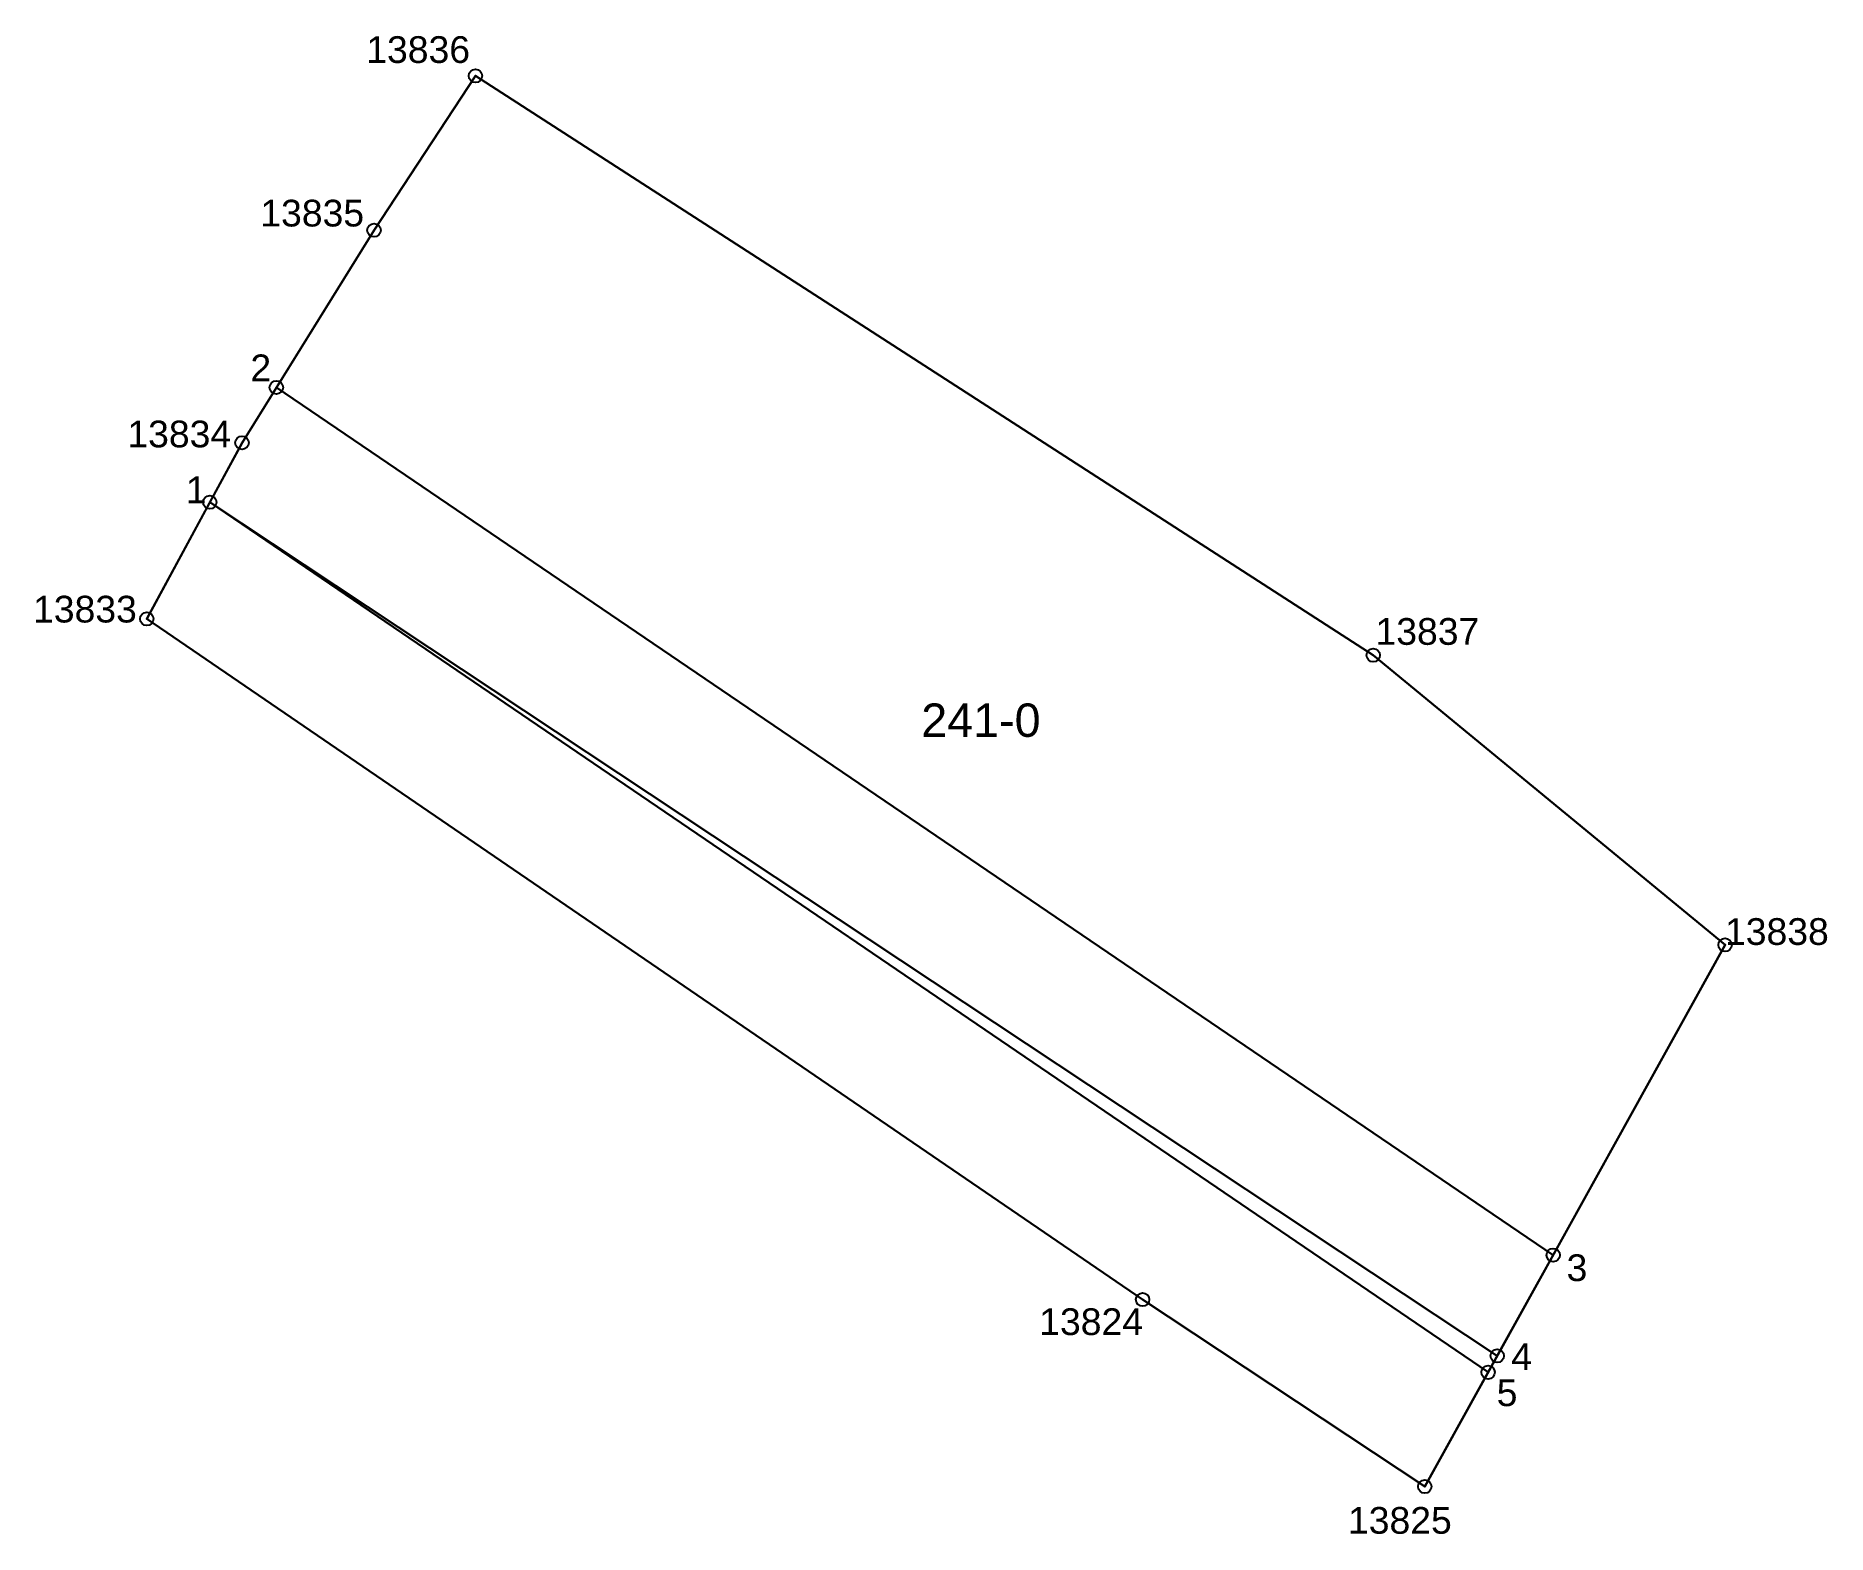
# Model space of a CAD drawing. Header units: feet. Extents: x 7510635 to 7510769, y 4690943 to 4691055.
import ezdxf

# ---------------------------------------------------------------- set-up
doc = ezdxf.new("R2010")
doc.units = ezdxf.units.FT
doc.header["$MEASUREMENT"] = 0
doc.header["$PDMODE"] = 32
doc.header["$PDSIZE"] = 1
doc.layers.get('0').update_dxf_attribs({"linetype": 'CONTINUOUS'})
for name, color, linetype in [('Nr e Pikave Gjeodezike te Parceles Baze', 7, 'CONTINUOUS'), ('Nr Parceles Baze', 7, 'CONTINUOUS'), ('Parcela Baze', 7, 'CONTINUOUS'), ('Pikat', 7, 'CONTINUOUS')]:
    doc.layers.add(name, color=color, linetype=linetype)
doc.styles.get("Standard").update_dxf_attribs({"font": 'arial.ttf'})

msp = doc.modelspace()

# ---------------------------------------------------------------- linework, layer by layer
at = {"color": 1, "flags": 128}
msp.add_lwpolyline([(7510667.43, 4691052.38), (7510659.84, 4691040.83), (7510652.53, 4691029.06), (7510748.1, 4690964.13), (7510760.96, 4690987.34), (7510734.63, 4691009.02)], close=True, dxfattribs=at)
at = {"color": 1}
for points in [[(7510652.53, 4691029.06), (7510649.96, 4691024.92), (7510647.55, 4691020.47), (7510743.23, 4690955.35), (7510748.1, 4690964.13)], [(7510647.55, 4691020.47), (7510642.83, 4691011.74), (7510717.37, 4690960.79), (7510738.49, 4690946.8), (7510743.23, 4690955.35)]]:
    msp.add_lwpolyline(points, close=True, dxfattribs=at)
msp.add_lwpolyline([(7510652.53, 4691029.06), (7510649.96, 4691024.92), (7510647.55, 4691020.47), (7510743.91, 4690956.58), (7510748.1, 4690964.13), (7510652.53, 4691029.06)], dxfattribs=at)
for p in [(7510652.53, 4691029.06), (7510647.55, 4691020.47), (7510748.1, 4690964.13), (7510743.91, 4690956.58), (7510743.23, 4690955.35)]:
    msp.add_point(p, dxfattribs=at)
at = {"layer": 'Parcela Baze'}
msp.add_lwpolyline([(7510717.37, 4690960.79), (7510642.83, 4691011.74), (7510649.96, 4691024.92), (7510659.84, 4691040.83), (7510667.43, 4691052.38), (7510734.63, 4691009.02), (7510760.96, 4690987.34), (7510738.49, 4690946.8), (7510717.37, 4690960.79)], dxfattribs=at)
at = {"layer": 'Pikat'}
for p in [(7510667.43, 4691052.38), (7510659.84, 4691040.83), (7510649.96, 4691024.92), (7510642.83, 4691011.74), (7510734.63, 4691009.02), (7510760.96, 4690987.34), (7510717.37, 4690960.79), (7510738.49, 4690946.8)]:
    msp.add_point(p, dxfattribs=at)

# ---------------------------------------------------------------- texts
at = {"color": 1, "char_height": 2, "attachment_point": 1}
for s, insert in [('2', (7510650.59, 4691031.53)), ('1', (7510645.76, 4691022.4)), ('3', (7510749.1, 4690964.18)), ('4', (7510744.96, 4690957.53)), ('5', (7510743.87, 4690954.82))]:
    msp.add_mtext_dynamic_manual_height_columns(s, width=2.6158, gutter_width=5, heights=[0], dxfattribs=dict(at, insert=insert))
at = {"layer": 'Nr e Pikave Gjeodezike te Parceles Baze'}
for s, p in [('13836', (7510659.26, 4691053.35)), ('13835', (7510651.33, 4691041.11)), ('13834', (7510641.38, 4691024.58)), ('13833', (7510634.32, 4691011.47)), ('13837', (7510734.8, 4691009.8)), ('13838', (7510760.96, 4690987.34)), ('13824', (7510709.63, 4690958.14)), ('13825', (7510732.74, 4690943.27))]:
    msp.add_text(s, height=2, dxfattribs=at).set_placement(p)
at = {"layer": 'Nr Parceles Baze'}
msp.add_text('241-0', height=2.5, dxfattribs=at).set_placement((7510700.8, 4691002.91))

doc.saveas('drawing.dxf')
